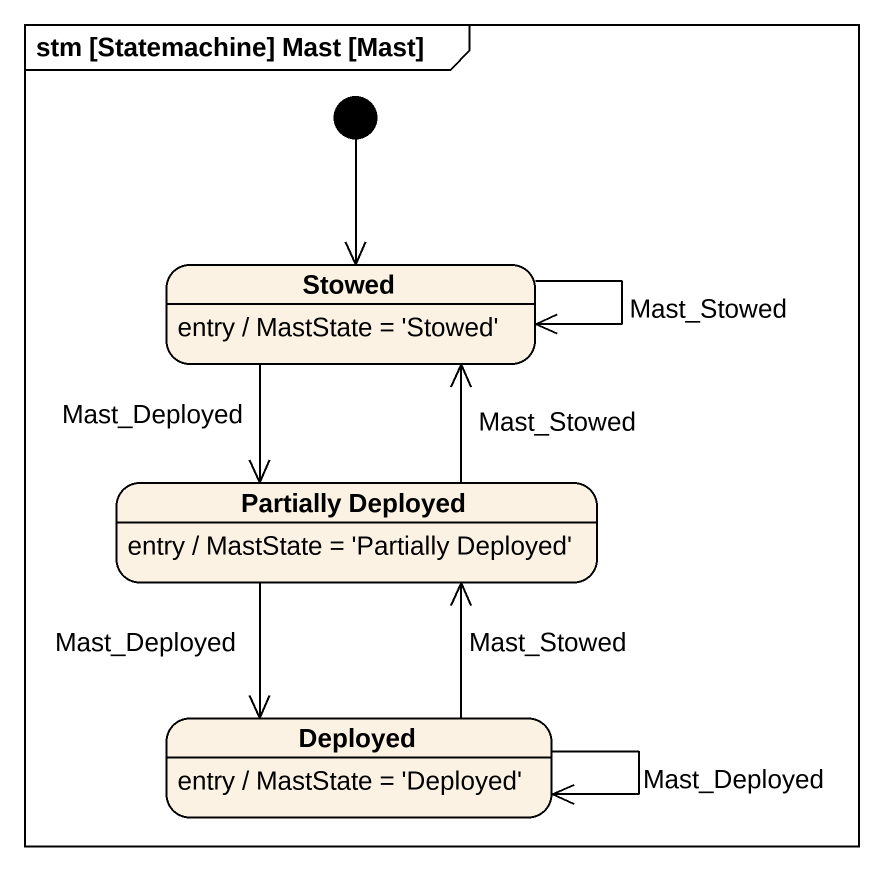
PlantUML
@startuml
mainframe stm [Statemachine] Mast [Mast]
hide empty description
state Stowed
Stowed : entry / MastState = 'Stowed'
state "Partially Deployed" as Partially_Deployed
Partially_Deployed : entry / MastState = 'Partially Deployed'
state Deployed
Deployed : entry / MastState = 'Deployed'
[*] --> Stowed
Stowed --> Stowed : Mast_Stowed
Stowed --> Partially_Deployed : Mast_Deployed
Partially_Deployed -up-> Stowed : Mast_Stowed
Partially_Deployed --> Deployed : Mast_Deployed
Deployed -up-> Partially_Deployed : Mast_Stowed
Deployed --> Deployed : Mast_Deployed
@enduml
